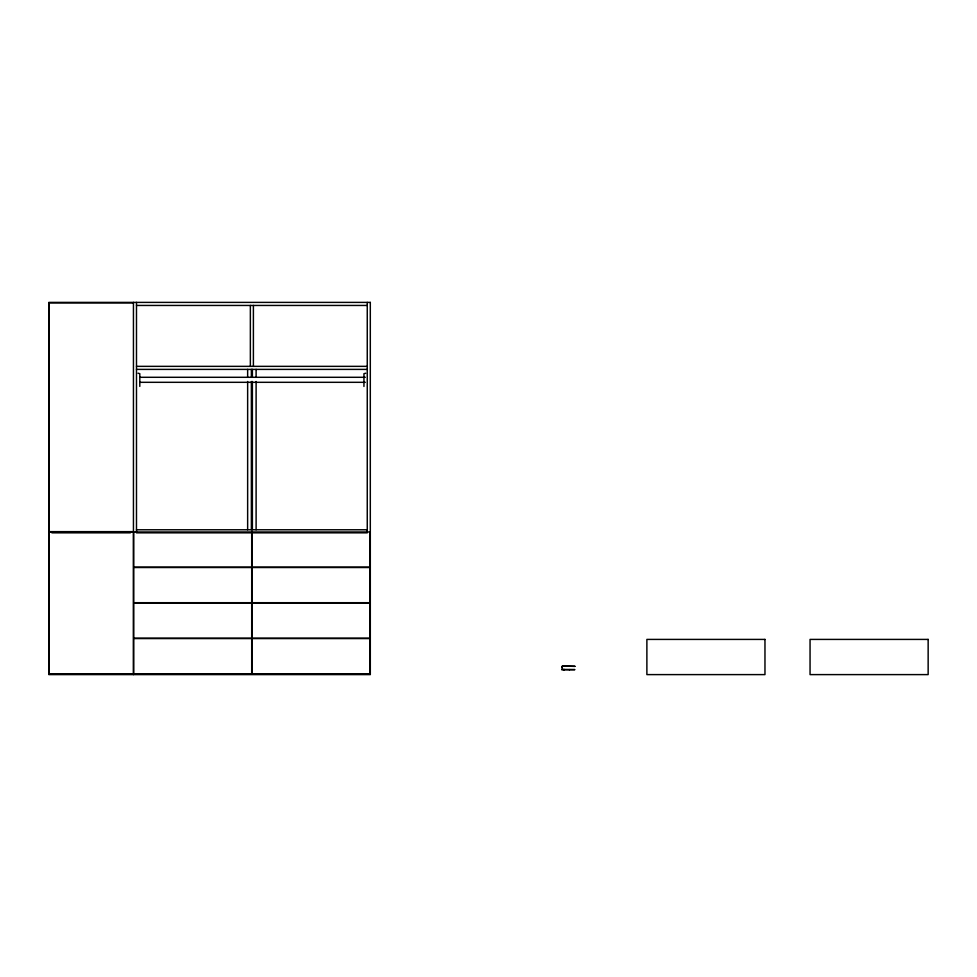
<?xml version="1.0" encoding="UTF-8"?>
<svg xmlns="http://www.w3.org/2000/svg" width="977" height="977" viewBox="0 0 977 977"><rect width="100%" height="100%" fill="white"/><g stroke="black" fill="none" stroke-linecap="round" stroke-linejoin="round"><path stroke-width="1.47" d="M562.398 666.131L574.916 666.326L562.398 666.131L562.031 668.244L562.031 666.485M569.2 669.611L569.493 669.672M133.275 302.907L49.204 302.907L49.204 531.647L133.275 531.647M136.487 305.447L367.254 305.447M136.487 366.351L367.254 366.351M136.487 369.391L367.254 369.391M139.711 377.293L365.3 377.293M139.711 382.312L365.3 382.312M136.487 529.778L367.254 529.778M133.275 531.976L49.192 531.976L49.192 673.764L133.275 673.764M51.891 532.831L130.393 532.831M367.254 302.394L367.254 532.831L136.487 532.831L136.487 302.394M365.716 373.214L363.945 373.715L363.945 386.452M256.108 369.391L256.108 376.963M256.108 381.494L256.108 529.778M253.397 305.447L253.397 366.351M252.384 369.391L252.384 376.963M252.384 381.494L252.384 529.778M251.37 369.391L251.37 376.963M251.37 381.494L251.37 529.778M250.356 305.447L250.356 366.351M247.645 369.391L247.645 376.963M247.645 381.494L247.645 529.778M139.796 386.416L139.796 373.69L138.038 373.19M133.446 302.394L133.446 674.606M561.702 669.611L574.916 669.624L561.787 669.563M563.509 669.599L564.315 669.611L563.509 669.599M370.307 302.394L48.85 302.394L48.85 674.606L370.307 674.606L370.307 302.394M251.7 531.976L133.617 531.976L133.617 567.173L251.7 567.173L251.7 531.976M370.136 531.976L252.042 531.976L252.042 567.173L370.136 567.173L370.136 531.976M251.7 567.515L133.617 567.515L133.617 602.699L251.7 602.699L251.7 567.515M370.136 567.515L252.042 567.515L252.042 602.699L370.136 602.699L370.136 567.515M251.7 603.041L133.617 603.041L133.617 638.225L251.7 638.225L251.7 603.041M370.136 603.041L252.042 603.041L252.042 638.225L370.136 638.225L370.136 603.041M251.7 638.567L133.617 638.567L133.617 673.764L251.7 673.764L251.7 638.567M370.136 638.567L252.042 638.567L252.042 673.764L370.136 673.764L370.136 638.567M764.967 639.41L646.884 639.41L646.884 674.606L764.967 674.606L764.967 639.41M928.15 639.41L810.055 639.41L810.055 674.606L928.15 674.606L928.15 639.41"/></g></svg>
